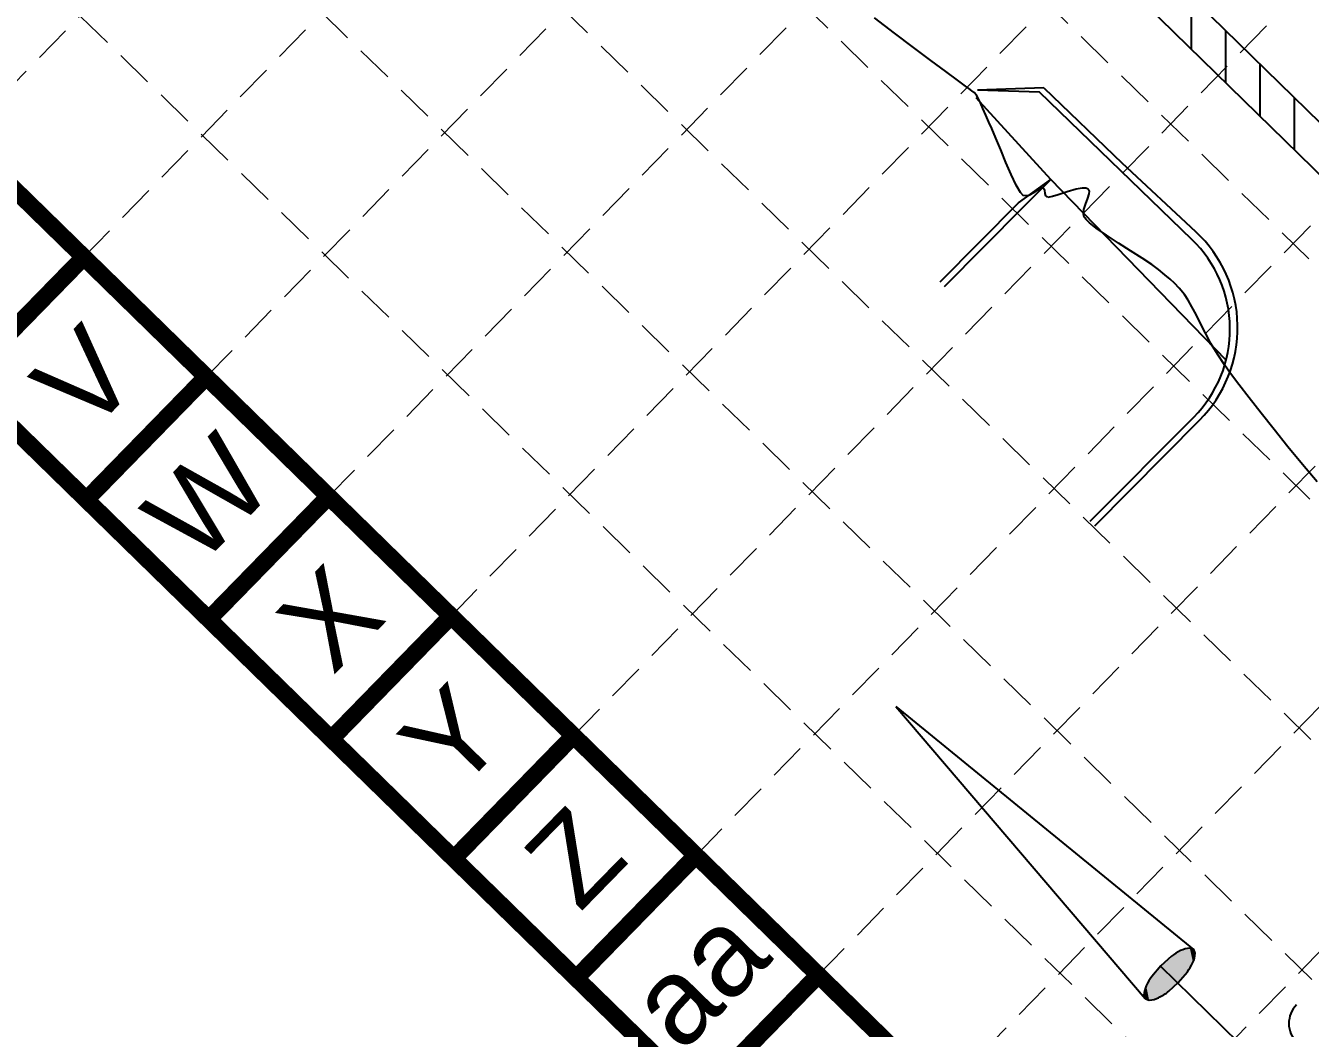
# Model space of a CAD drawing. Header units: feet. Extents: x -15 to 992, y 1644 to 2657.
# Drawn here: x 206.3 to 309.3, y 1765.1 to 1845.4 of the extents above; entities that cross this region are included whole.
import ezdxf
from ezdxf.enums import TextEntityAlignment as Align

# ---------------------------------------------------------------- set-up
doc = ezdxf.new("R2010")
doc.units = ezdxf.units.FT
doc.header["$LTSCALE"] = 30
doc.header["$MEASUREMENT"] = 0
doc.linetypes.add('HIDDEN', pattern=[0.375, 0.25, -0.125])
doc.linetypes.add('x500106ebs$0$PHANTOM2', pattern=[1.25, 0.625, -0.125, 0.125, -0.125, 0.125, -0.125])
for name, color, linetype in [('BASE', 7, 'Continuous'), ('CONTOURS', 35, 'x500106ebs$0$PHANTOM2'), ('GRID', 254, 'HIDDEN'), ('NARROW', 7, 'Continuous'), ('STORM', 5, 'Continuous'), ('x500106ebs$0$E-CURB', 251, 'Continuous'), ('x500106ebs$0$E-SIDEWALK', 251, 'Continuous')]:
    doc.layers.add(name, color=color, linetype=linetype)
doc.styles.get("Standard").update_dxf_attribs({"font": 'ARIAL.TTF'})

# ---------------------------------------------------------------- blocks, each defined once
blk = doc.blocks.new('North Arrow')
at = {"layer": 'NARROW'}
for p, q in [((32.433, 3.058), (32.433, 4.631)), ((28.767, -2.092), (34.019, 2.32)), ((36.178, 2.333), (30.465, 2.333)), ((36.157, 2.32), (31.04, -2.092)), ((0, 0), (22.363, 2.002)), ((39.102, 0.007), (59.964, 2.109)), ((0, 0), (22.334, -2.022)), ((21.659, -0.048), (21.656, -0.048)), ((31.2, -0.048), (21.659, -0.048)), ((57.454, -0.048), (33.411, -0.048)), ((59.831, -2.142), (39.045, -0.008)), ((57.693, -0.027), (57.769, -0.013)), ((57.765, -0.05), (57.693, -0.027)), ((28.767, -2.092), (34.954, -2.092)), ((32.433, -4.262), (32.433, -2.801))]:
    blk.add_line(p, q, dxfattribs=at)
blk.add_lwpolyline([(22.365, -2.029), (22.586, -1.927, 0.091577), (22.866, -1.437, 0.048306), (23.034, -0.751), (23.074, -0.008), (23.014, 0.819, 0.048306), (22.866, 1.421, 0.091577), (22.586, 1.911), (22.365, 2.013), (22.144, 1.911, 0.091577), (21.863, 1.421, 0.048306), (21.715, 0.819), (21.656, -0.008), (21.715, -0.835, 0.048306), (21.863, -1.437, 0.091577), (22.144, -1.927)], format="xyb", close=True, dxfattribs=at)
for points in [[(57.456, -0.031), (57.44, 0.084, -0.066818), (57.675, 0.471, -0.03073), (58.009, 0.837), (58.522, 1.292), (59.073, 1.7, -0.03073), (59.5, 1.951, -0.066818), (59.928, 2.1), (60.037, 2.061)], [(60.037, 2.061), (60.053, 1.946, -0.066818), (59.818, 1.559, -0.03073), (59.434, 1.137), (58.971, 0.738), (58.42, 0.33, -0.03073), (57.993, 0.079, -0.036692), (57.762, -0.017)], [(57.456, -0.035), (57.44, -0.15, 0.066818), (57.675, -0.538, 0.03073), (58.009, -0.904), (58.522, -1.359), (59.073, -1.767, 0.03073), (59.5, -2.017, 0.066818), (59.928, -2.167), (60.037, -2.128)], [(60.037, -2.128), (60.053, -2.013, 0.066818), (59.818, -1.625, 0.03073), (59.434, -1.204), (58.971, -0.804), (58.42, -0.396, 0.03073), (57.993, -0.146, 0.036692), (57.762, -0.049)]]:
    blk.add_lwpolyline(points, format="xyb", dxfattribs=at)
for centre, start, end in [((30.465, 3.863), 178.8769, 270), ((34.954, -3.622), 358.8769, 90)]:
    blk.add_arc(centre, 1.53, start, end, dxfattribs=at)
for points in [[(31.046, -2.093), (36.152, 2.359), (28.747, -2.064), (34.013, 2.359)], [(23.019, 0.749), (21.855, 1.42), (22.868, 1.437), (22.145, 1.91)], [(22.868, 1.437), (22.145, 1.91), (22.586, 1.91), (22.355, 2.002)], [(59.264, 0.996), (58.694, 1.42), (59.447, 1.15), (59.003, 1.649)], [(59.447, 1.15), (59.003, 1.649), (59.617, 1.336), (59.276, 1.823)], [(59.617, 1.336), (59.276, 1.823), (59.81, 1.551), (59.493, 1.954)], [(59.81, 1.551), (59.493, 1.954), (59.931, 1.73), (59.695, 2.04)], [(59.931, 1.73), (59.695, 2.04), (60.053, 1.942), (59.931, 2.103)], [(60.053, 1.942), (59.931, 2.103), (60.036, 2.064)], [(23.027, -0.762), (21.67, -0.045), (23.065, -0.045), (21.716, 0.82)], [(23.065, -0.045), (21.716, 0.82), (23.019, 0.749), (21.855, 1.42)], [(57.838, 0.664), (58.295, 0.258), (58.029, 0.857), (58.518, 0.406)], [(58.029, 0.857), (58.518, 0.406), (58.26, 1.069), (58.73, 0.566)], [(58.26, 1.069), (58.73, 0.566), (58.518, 1.297), (59.049, 0.811)], [(58.518, 1.297), (59.049, 0.811), (58.696, 1.423), (59.261, 0.995)], [(57.444, 0.08), (57.695, -0.011), (57.498, 0.212), (57.771, -0.011)], [(57.45, -0.04), (57.689, -0.017), (57.444, 0.08), (57.695, -0.011)], [(57.498, 0.212), (57.771, -0.011), (57.6, 0.389), (57.94, 0.063)], [(57.6, 0.389), (57.94, 0.063), (57.682, 0.498), (58.07, 0.132)], [(57.682, 0.498), (58.07, 0.132), (57.838, 0.664), (58.295, 0.258)], [(22.868, -1.44), (21.725, -0.875), (23.027, -0.762), (21.67, -0.045)], [(57.437, -0.142), (57.689, -0.022), (57.45, -0.04), (57.689, -0.017)], [(57.457, -0.193), (57.695, -0.028), (57.437, -0.142), (57.689, -0.022)], [(57.526, -0.326), (57.764, -0.051), (57.457, -0.193), (57.695, -0.028)], [(57.634, -0.48), (57.901, -0.102), (57.526, -0.326), (57.764, -0.051)], [(57.784, -0.662), (58.091, -0.2), (57.634, -0.48), (57.901, -0.102)], [(57.975, -0.874), (58.336, -0.348), (57.784, -0.662), (58.091, -0.2)], [(58.241, -1.114), (58.614, -0.542), (57.975, -0.874), (58.336, -0.348)], [(58.614, -1.434), (58.927, -0.771), (58.241, -1.114), (58.614, -0.542)], [(22.578, -1.93), (21.863, -1.447), (22.868, -1.44), (21.725, -0.875)], [(22.363, -2.015), (22.145, -1.93), (22.578, -1.93), (21.863, -1.447)], [(58.914, -1.645), (59.2, -1.005), (58.614, -1.434), (58.927, -0.771)], [(59.118, -1.794), (59.57, -1.355), (58.918, -1.652), (59.2, -1.012)], [(59.348, -1.928), (59.813, -1.622), (59.118, -1.794), (59.57, -1.355)], [(59.537, -1.325), (59.414, -1.184), (59.208, -1.014)], [(59.583, -2.052), (59.928, -1.787), (59.348, -1.928), (59.813, -1.622)], [(59.783, -2.125), (60.046, -2.008), (59.583, -2.052), (59.928, -1.787)], [(59.923, -2.167), (60.038, -2.132), (59.783, -2.125), (60.046, -2.008)]]:
    blk.add_solid(points, dxfattribs=at)
blk = doc.blocks.new('arrow')
blk.add_lwpolyline([(-67.01, -25.36), (-59.33, -25.42), (-59.57, -56.14), (-51.89, -56.2), (-51.65, -25.48), (-43.97, -25.54), (-55.3, -2.41), (-67.01, -25.36)], close=True)
at = {"color": 254}
for points in [[(-43.97, -25.54), (-67.01, -25.36), (-55.3, -2.41), (-67.01, -25.36)], [(-59.57, -56.14), (-51.89, -56.2), (-59.33, -25.42), (-51.65, -25.48)]]:
    blk.add_solid(points, dxfattribs=at)

msp = doc.modelspace()

# ---------------------------------------------------------------- hatches: boundary and pattern name
at = {"layer": 'STORM'}
h = msp.add_hatch(dxfattribs=at)
h.set_pattern_fill('ANSI31', color=5, scale=22, angle=45, style=0)
edge = h.paths.add_edge_path()
edge.add_line((370.64, 1774.33), (372.74, 1776.47))
edge.add_line((372.74, 1776.47), (277.1, 1869.8))
edge.add_arc((322.85, 1916.68), 65.5, 199.2991, 225.7018, ccw=False)
edge.add_line((261.03, 1895.03), (258.7, 1892.64))
edge.add_arc((322.85, 1916.68), 68.5, 200.5383, 225.7016)
edge.add_line((275.01, 1867.65), (370.64, 1774.33))

# ---------------------------------------------------------------- linework, layer by layer
at = {"layer": 'BASE', "const_width": 1.37}
for points in [[(378.02, 1644.54), (991.26, 2272.6), (598.72, 2655.88), (-14.53, 2027.81)], [(377.77, 1663.91), (971.91, 2272.38), (598.96, 2636.5), (4.95, 2028.16)]]:
    msp.add_lwpolyline(points, close=True, dxfattribs=at)
for points in [[(210.95, 1826.82), (201.37, 1817.01)], [(220.77, 1817.24), (211.19, 1807.43)], [(230.58, 1807.66), (221, 1797.85)], [(240.39, 1798.08), (230.81, 1788.26)], [(250.21, 1788.5), (240.63, 1778.68)], [(260.02, 1778.91), (250.44, 1769.1)], [(269.83, 1769.33), (260.25, 1759.52)]]:
    msp.add_lwpolyline(points, dxfattribs=at)
at = {"layer": 'CONTOURS', "lineweight": -3}
for p, q in [((275.95, 1844.8, 466), (274.34, 1846.03, 466)), ((277.48, 1843.65, 466), (275.95, 1844.8, 466)), ((278.87, 1842.62, 466), (277.48, 1843.65, 466)), ((280.07, 1841.73, 466), (278.87, 1842.62, 466)), ((281.01, 1841.03, 466), (280.07, 1841.73, 466)), ((281.64, 1840.56, 466), (281.01, 1841.03, 466)), ((281.91, 1840.36, 466), (281.64, 1840.56, 466)), ((282.14, 1840.18, 466), (281.91, 1840.36, 466)), ((282.33, 1840.04, 466), (282.14, 1840.18, 466)), ((282.52, 1839.82, 466), (282.33, 1840.04, 466)), ((282.66, 1839.58, 466), (282.52, 1839.82, 466)), ((282.83, 1839.22, 466), (282.66, 1839.58, 466)), ((283.03, 1838.76, 466), (282.83, 1839.22, 466)), ((283.26, 1838.24, 466), (283.03, 1838.76, 466)), ((283.51, 1837.67, 466), (283.26, 1838.24, 466)), ((283.74, 1837.15, 466), (283.51, 1837.67, 466)), ((284.06, 1836.38, 466), (283.74, 1837.15, 466)), ((284.46, 1835.44, 466), (284.06, 1836.38, 466)), ((284.88, 1834.43, 466), (284.46, 1835.44, 466)), ((285.31, 1833.47, 466), (284.88, 1834.43, 466)), ((285.71, 1832.63, 466), (285.31, 1833.47, 466)), ((286.05, 1832.03, 466), (285.71, 1832.63, 466)), ((287.56, 1832.34, 466), (287.16, 1832.06, 466)), ((287.84, 1832.42, 466), (287.56, 1832.34, 466)), ((287.99, 1832.21, 466), (287.84, 1832.42, 466)), ((291, 1832.38, 466), (290.5, 1832.29, 466)), ((291.29, 1832.38, 466), (291, 1832.38, 466)), ((291.42, 1832.34, 466), (291.29, 1832.38, 466)), ((291.47, 1832.31, 466), (291.42, 1832.34, 466)), ((286.3, 1831.76, 466), (286.05, 1832.03, 466)), ((286.71, 1831.8, 466), (286.3, 1831.76, 466)), ((287.16, 1832.06, 466), (286.71, 1831.8, 466)), ((288.03, 1831.95, 466), (287.99, 1832.21, 466)), ((288.08, 1831.77, 466), (288.03, 1831.95, 466)), ((288.15, 1831.68, 466), (288.08, 1831.77, 466)), ((288.2, 1831.65, 466), (288.15, 1831.68, 466)), ((288.23, 1831.64, 466), (288.2, 1831.65, 466)), ((288.35, 1831.65, 466), (288.23, 1831.64, 466)), ((288.6, 1831.71, 466), (288.35, 1831.65, 466)), ((289.07, 1831.85, 466), (288.6, 1831.71, 466)), ((289.78, 1832.08, 466), (289.07, 1831.85, 466)), ((290.5, 1832.29, 466), (289.78, 1832.08, 466)), ((291.25, 1831.08, 466), (291.45, 1831.57, 466)), ((291.45, 1831.57, 466), (291.56, 1831.92, 466)), ((291.52, 1832.26, 466), (291.47, 1832.31, 466)), ((291.57, 1832.14, 466), (291.52, 1832.26, 466)), ((291.56, 1831.92, 466), (291.57, 1832.14, 466)), ((291.1, 1830.36, 466), (291.12, 1830.67, 466)), ((291.13, 1830.16, 466), (291.1, 1830.36, 466)), ((291.12, 1830.67, 466), (291.25, 1831.08, 466)), ((291.16, 1830.06, 466), (291.13, 1830.16, 466)), ((291.2, 1830, 466), (291.16, 1830.06, 466)), ((291.31, 1829.86, 466), (291.2, 1830, 466)), ((291.58, 1829.6, 466), (291.31, 1829.86, 466)), ((292.1, 1829.19, 466), (291.58, 1829.6, 466)), ((292.93, 1828.61, 466), (292.1, 1829.19, 466)), ((293.89, 1827.98, 466), (292.93, 1828.61, 466)), ((294.87, 1827.36, 466), (293.89, 1827.98, 466)), ((295.8, 1826.77, 466), (294.87, 1827.36, 466)), ((296.57, 1826.26, 466), (295.8, 1826.77, 466)), ((297.1, 1825.88, 466), (296.57, 1826.26, 466)), ((297.62, 1825.45, 466), (297.1, 1825.88, 466)), ((298.03, 1825.1, 466), (297.62, 1825.45, 466)), ((298.39, 1824.77, 466), (298.03, 1825.1, 466)), ((298.76, 1824.38, 466), (298.39, 1824.77, 466)), ((299.18, 1823.86, 466), (298.76, 1824.38, 466)), ((299.48, 1823.42, 466), (299.18, 1823.86, 466)), ((299.78, 1822.88, 466), (299.48, 1823.42, 466)), ((300.11, 1822.25, 466), (299.78, 1822.88, 466)), ((300.46, 1821.54, 466), (300.11, 1822.25, 466)), ((300.86, 1820.77, 466), (300.46, 1821.54, 466)), ((301.31, 1819.95, 466), (300.86, 1820.77, 466)), ((301.82, 1819.09, 466), (301.31, 1819.95, 466)), ((302.39, 1818.22, 466), (301.82, 1819.09, 466)), ((302.88, 1817.55, 466), (302.39, 1818.22, 466)), ((303.54, 1816.66, 466), (302.88, 1817.55, 466)), ((304.37, 1815.58, 466), (303.54, 1816.66, 466)), ((305.32, 1814.36, 466), (304.37, 1815.58, 466)), ((306.37, 1813.04, 466), (305.32, 1814.36, 466)), ((307.48, 1811.65, 466), (306.37, 1813.04, 466)), ((308.64, 1810.25, 466), (307.48, 1811.65, 466)), ((309.82, 1808.86, 466), (308.64, 1810.25, 466))]:
    msp.add_line(p, q, dxfattribs=at)
at = {"layer": 'GRID', "color": 252, "linetype": 'HIDDEN', "lineweight": 0, "ltscale": 0.4}
for p, q in [((201.14, 1836.4), (795.22, 2444.84)), ((210.95, 1826.82), (805.03, 2435.26)), ((220.77, 1817.24), (814.84, 2425.68)), ((230.58, 1807.66), (824.66, 2416.1)), ((240.39, 1798.08), (834.47, 2406.52)), ((250.21, 1788.5), (844.29, 2396.93)), ((260.02, 1778.91), (854.1, 2387.35)), ((269.83, 1769.33), (863.91, 2377.77)), ((279.65, 1759.75), (873.73, 2368.19)), ((289.46, 1750.17), (883.54, 2358.61)), ((52.65, 2077.17), (366.82, 1770.41)), ((43.07, 2067.36), (386.68, 1731.86)), ((33.49, 2057.54), (377.1, 1722.04)), ((23.91, 2047.73), (367.52, 1712.23)), ((14.33, 2037.91), (357.94, 1702.41))]:
    msp.add_line(p, q, dxfattribs=at)
at = {"layer": 'STORM', "color": 5}
for points in [[(370.64, 1774.33), (275.01, 1867.65, -0.256353), (255.8, 1930.7)], [(258.73, 1930.08, 0.256353), (277.1, 1869.8), (372.74, 1776.47)]]:
    msp.add_lwpolyline(points, format="xyb", dxfattribs=at)
at = {"layer": 'x500106ebs$0$E-CURB'}
for p, q in [((287.92, 1840.43), (282.6, 1840.22)), ((287.57, 1840.08), (282.6, 1840.22)), ((287.92, 1840.43), (294.18, 1834.39)), ((285.89, 1831.2), (288.49, 1833.08)), ((286.24, 1830.84), (288.49, 1833.08)), ((285.89, 1831.2), (279.59, 1824.85)), ((286.24, 1830.84), (279.94, 1824.49))]:
    msp.add_line(p, q, dxfattribs=at)
for points in [[(291.64, 1805.7), (299.93, 1814.04, 0.418392), (299.78, 1828.28), (287.57, 1840.08)], [(291.99, 1805.34), (300.39, 1813.8, 0.423989), (300.1, 1828.89), (294.18, 1834.39)]]:
    msp.add_lwpolyline(points, format="xyb", dxfattribs=at)
at = {"layer": 'x500106ebs$0$E-SIDEWALK'}
for p, q in [((288.49, 1833.08), (282.5, 1839.62)), ((302.52, 1818.6), (288.49, 1833.08))]:
    msp.add_line(p, q, dxfattribs=at)

# ---------------------------------------------------------------- block references
at = {"linetype": 'Continuous', "rotation": 226.2017390503316}
msp.add_blockref('arrow', (317.49, 1773.68), dxfattribs=at)
at = {"layer": 'BASE', "xscale": 1.371562499999903, "yscale": 1.371562499999904, "zscale": 1.371562499999928, "rotation": 315.684244325503}
msp.add_blockref('North Arrow', (276.05, 1790.86), dxfattribs=at)

# ---------------------------------------------------------------- texts
at = {"layer": 'BASE'}
for s, height, p in [('V', 6.86, (211.07, 1817.13)), ('W', 6.86, (220.88, 1807.54)), ('X', 6.86, (230.7, 1797.96)), ('Y', 6.86, (240.51, 1788.38)), ('Z', 6.86, (250.32, 1778.8)), ('aa', 6.858, (260.14, 1769.22))]:
    msp.add_text(s, height=height, rotation=45.6842, dxfattribs=at).set_placement(p, align=Align.MIDDLE_CENTER)

doc.saveas('drawing.dxf')
